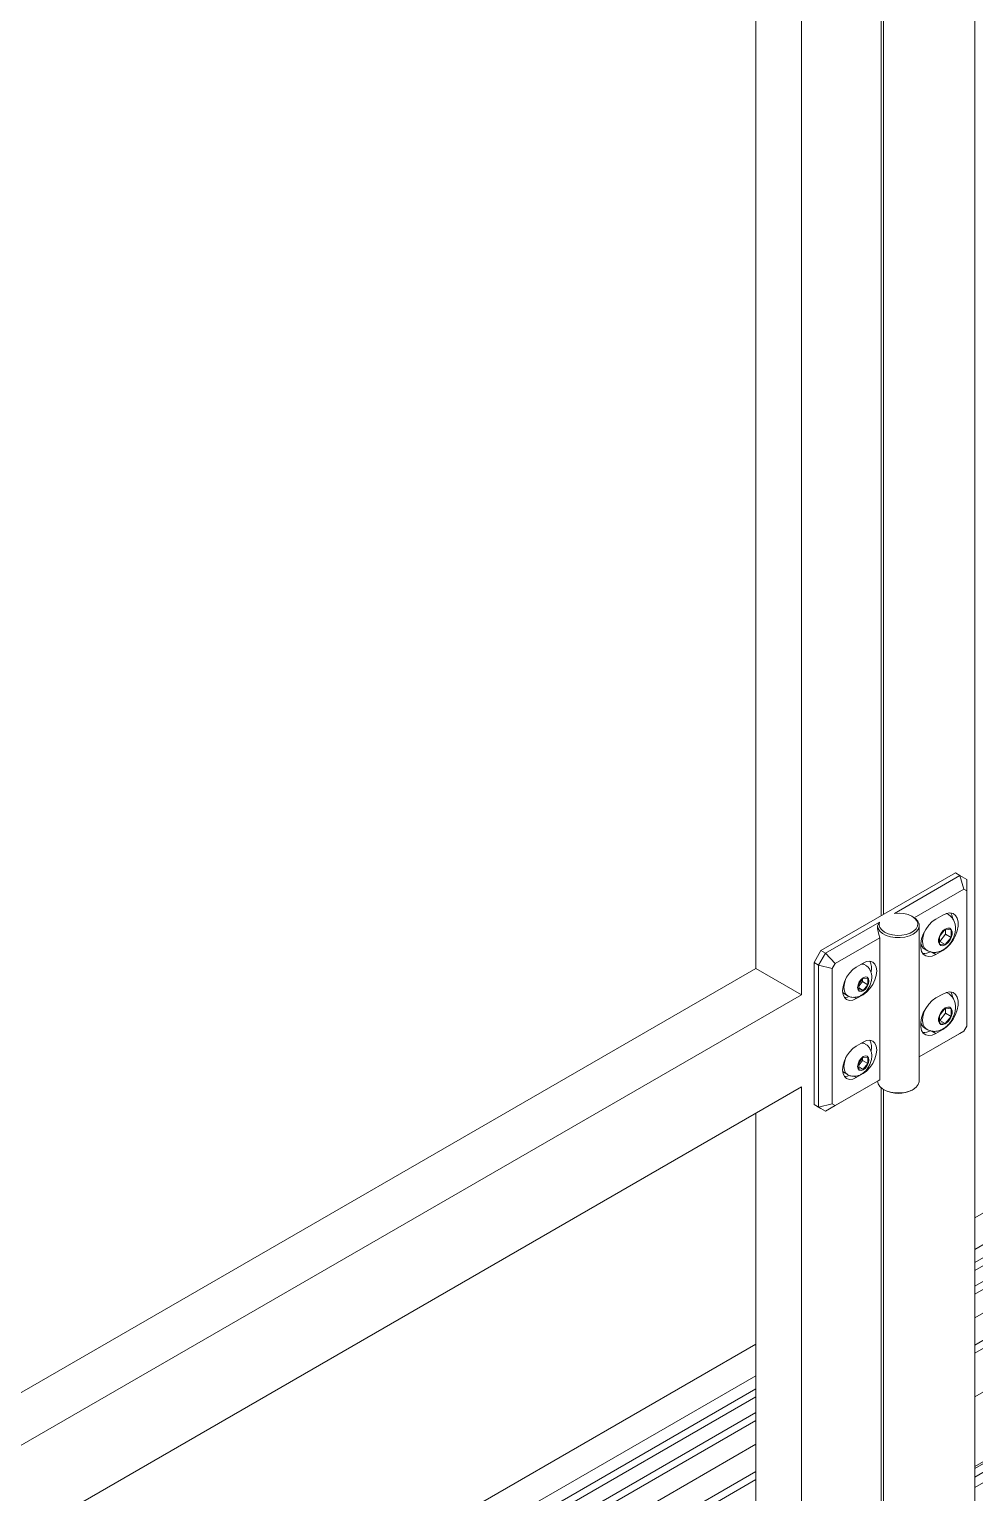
# Model space of a CAD drawing. Header units: millimetres. Extents: x 169 to 14583, y -399 to 10804.
# Drawn here: x 4570.6 to 4863.9, y 8486.7 to 8940.7 of the extents above; entities that cross this region are included whole.
import ezdxf

# ---------------------------------------------------------------- set-up
doc = ezdxf.new("R2010")
doc.units = ezdxf.units.MM
doc.header["$LTSCALE"] = 35

msp = doc.modelspace()

# ---------------------------------------------------------------- linework, layer by layer
at = {"color": 7, "linetype": 'Continuous', "lineweight": 18}
for p, q in [((4863.941, 7431.637), (4863.941, 9228.027)), ((4810.201, 8641.192), (4810.201, 9134.13)), ((4796.058, 8649.356), (4796.058, 9125.966)), ((4834.949, 8665.686), (4834.949, 9058.265)), ((4835.656, 8666.094), (4835.656, 9057.782)), ((4863.941, 8571.971), (5093.043, 8704.229)), ((4863.941, 8562.174), (5101.529, 8699.331)), ((4863.941, 8558.092), (5101.529, 8695.248)), ((4863.941, 8555.642), (5103.296, 8693.819)), ((4863.941, 8550.743), (5103.296, 8688.92)), ((4863.941, 8548.293), (5101.529, 8685.45)), ((4816.211, 8654.869), (4857.93, 8678.953)), ((4839.062, 8666.428), (4859.344, 8678.136)), ((4859.344, 8678.136), (4857.93, 8678.953)), ((4859.344, 8678.136), (4860.587, 8673.955)), ((4859.344, 8678.136), (4861.466, 8676.911)), ((4861.466, 8676.911), (4861.466, 8673.447)), ((4863.941, 8540.904), (5105.312, 8680.245)), ((4860.587, 8673.955), (4845.189, 8665.066)), ((4861.466, 8673.447), (4860.587, 8673.955)), ((4861.466, 8631.384), (4861.466, 8673.447)), ((4863.941, 8532.495), (5112.595, 8676.04)), ((4863.941, 8529.923), (5113.196, 8673.815)), ((4817.625, 8654.052), (4834.372, 8663.72)), ((4833.754, 8662.547), (4834.372, 8663.72)), ((4844.85, 8665.277), (4844.496, 8665.482)), ((4854.041, 8665.889), (4851.92, 8664.665)), ((4855.594, 8666.17), (4855.205, 8666.395)), ((4863.941, 8516.452), (5124.863, 8667.08)), ((4834.465, 8658.875), (4820.625, 8650.885)), ((4834.465, 8614.782), (4834.465, 8658.875)), ((4846.753, 8614.449), (4846.753, 8662.625)), ((4854.819, 8661.469), (4853.051, 8659.27)), ((4853.051, 8659.27), (4853.051, 8656.913)), ((4853.15, 8657.718), (4854.918, 8659.917)), ((4856.587, 8661.311), (4854.819, 8661.469)), ((4854.819, 8656.755), (4856.587, 8658.954)), ((4854.918, 8659.917), (4854.918, 8661.46)), ((4854.918, 8659.917), (4856.587, 8658.954)), ((4856.587, 8658.954), (4856.587, 8661.311)), ((4814.09, 8651.194), (4816.211, 8654.869)), ((4816.211, 8654.869), (4817.625, 8654.052)), ((4848.458, 8655.279), (4849.094, 8654.911)), ((4850.663, 8654.367), (4851.92, 8653.641)), ((4851.92, 8653.641), (4854.041, 8654.866)), ((4853.051, 8657.727), (4853.15, 8657.718)), ((4853.051, 8656.913), (4854.819, 8656.755)), ((4853.15, 8657.718), (4854.819, 8656.755)), ((4853.886, 8654.955), (4854.041, 8654.866)), ((4815.504, 8650.378), (4814.09, 8651.194)), ((4814.09, 8607.101), (4814.09, 8651.194)), ((4815.504, 8650.378), (4817.625, 8654.052)), ((4815.504, 8650.378), (4819.746, 8649.363)), ((4815.504, 8606.285), (4815.504, 8650.378)), ((4817.625, 8654.052), (4820.625, 8650.885)), ((4820.625, 8650.885), (4819.746, 8649.363)), ((4829.292, 8650.99), (4827.171, 8649.765)), ((4829.992, 8650.405), (4829.135, 8650.899)), ((4283.406, 8353.408), (4796.058, 8649.356)), ((4810.201, 8641.192), (4796.058, 8649.356)), ((4819.746, 8649.363), (4819.746, 8607.3)), ((4829.363, 8646.302), (4827.949, 8644.543)), ((4827.949, 8643.811), (4829.109, 8645.254)), ((4829.109, 8645.254), (4829.109, 8645.986)), ((4829.109, 8645.254), (4830.777, 8644.29)), ((4830.777, 8646.176), (4829.363, 8646.302)), ((4830.777, 8644.29), (4830.777, 8646.176)), ((4863.941, 8494.814), (5124.863, 8645.441)), ((4283.406, 8337.08), (4810.201, 8641.192)), ((4822.95, 8641.933), (4823.502, 8641.45)), ((4823.502, 8641.45), (4824.492, 8640.878)), ((4827.171, 8639.966), (4829.292, 8641.191)), ((4827.949, 8644.543), (4827.949, 8642.657)), ((4827.949, 8643.347), (4829.363, 8642.531)), ((4827.949, 8642.657), (4829.363, 8642.531)), ((4829.132, 8641.284), (4829.292, 8641.191)), ((4829.363, 8642.531), (4830.777, 8644.29)), ((4854.041, 8641.393), (4851.92, 8640.168)), ((4855.594, 8641.674), (4855.205, 8641.898)), ((4863.941, 8491.547), (5122.035, 8640.542)), ((4826.441, 8640.388), (4827.171, 8639.966)), ((4854.819, 8636.973), (4853.051, 8634.774)), ((4856.587, 8636.815), (4854.819, 8636.973)), ((4854.918, 8635.421), (4854.918, 8636.964)), ((4856.587, 8634.458), (4856.587, 8636.815)), ((4863.941, 8494.2), (5117.085, 8640.337)), ((4863.941, 8488.282), (5124.863, 8638.909)), ((4853.051, 8634.774), (4853.051, 8632.417)), ((4853.051, 8633.231), (4853.15, 8633.222)), ((4853.051, 8632.417), (4854.819, 8632.259)), ((4853.15, 8633.222), (4854.918, 8635.421)), ((4853.15, 8633.222), (4854.819, 8632.259)), ((4854.819, 8632.259), (4856.587, 8634.458)), ((4854.918, 8635.421), (4856.587, 8634.458)), ((4860.587, 8629.862), (4861.466, 8631.384)), ((4846.753, 8621.875), (4860.587, 8629.862)), ((4859.344, 8629.144), (4846.753, 8621.875)), ((4848.458, 8630.783), (4849.094, 8630.415)), ((4850.663, 8629.871), (4851.92, 8629.145)), ((4851.92, 8629.145), (4854.041, 8630.37)), ((4853.886, 8630.459), (4854.041, 8630.37)), ((4859.344, 8629.144), (4860.587, 8629.862)), ((4829.292, 8626.493), (4827.171, 8625.269)), ((4829.992, 8625.908), (4829.135, 8626.403)), ((4829.363, 8621.806), (4827.949, 8620.047)), ((4827.949, 8619.315), (4829.109, 8620.757)), ((4827.949, 8620.047), (4827.949, 8618.161)), ((4827.949, 8618.851), (4829.363, 8618.035)), ((4827.949, 8618.161), (4829.363, 8618.035)), ((4829.109, 8620.757), (4829.109, 8621.49)), ((4829.109, 8620.757), (4830.777, 8619.794)), ((4830.777, 8621.68), (4829.363, 8621.806)), ((4829.363, 8618.035), (4830.777, 8619.794)), ((4830.777, 8619.794), (4830.777, 8621.68)), ((4833.754, 8614.371), (4817.625, 8605.06)), ((4820.625, 8606.792), (4834.465, 8614.782)), ((4822.95, 8617.437), (4823.502, 8616.953)), ((4823.502, 8616.953), (4824.492, 8616.382)), ((4826.441, 8615.891), (4827.171, 8615.47)), ((4827.171, 8615.47), (4829.292, 8616.695)), ((4829.132, 8616.787), (4829.292, 8616.695)), ((4810.201, 8612.613), (4283.406, 8308.501)), ((4810.201, 8119.676), (4810.201, 8612.613)), ((4834.949, 8219.7), (4834.949, 8612.279)), ((4835.656, 8611.796), (4836.009, 8611.592)), ((4835.656, 8220.108), (4835.656, 8611.795)), ((4844.496, 8611.592), (4844.85, 8611.796)), ((4796.058, 8127.84), (4796.058, 8604.449)), ((4814.09, 8607.101), (4815.504, 8606.285)), ((4816.211, 8605.876), (4814.09, 8607.101)), ((4815.504, 8606.285), (4819.746, 8607.3)), ((4817.625, 8605.06), (4815.504, 8606.285)), ((4817.625, 8605.06), (4816.211, 8605.876)), ((4817.625, 8605.06), (4820.625, 8606.792)), ((4819.746, 8607.3), (4820.625, 8606.792)), ((4296.42, 8244.349), (4796.058, 8532.784)), ((4296.42, 8234.552), (4796.058, 8522.987)), ((4296.42, 8230.469), (4796.058, 8518.904)), ((4296.42, 8228.02), (4796.058, 8516.455)), ((4296.42, 8223.12), (4796.058, 8511.555)), ((4296.42, 8220.67), (4796.058, 8509.105)), ((4296.42, 8213.281), (4796.058, 8501.717)), ((4296.42, 8204.872), (4796.058, 8493.308)), ((4296.42, 8202.3), (4796.058, 8490.736))]:
    msp.add_line(p, q, dxfattribs=at)
at = {"color": 7, "linetype": 'Continuous', "lineweight": 18, "flags": 128}
for points in [[(4844.85, 8665.277), (4845.558, 8664.792), (4846.283, 8664.025), (4846.681, 8663.181), (4846.729, 8662.307), (4846.426, 8661.45), (4845.788, 8660.657), (4844.849, 8659.971), (4843.66, 8659.429), (4842.287, 8659.061), (4840.803, 8658.886), (4839.289, 8658.914), (4837.827, 8659.143), (4836.498, 8659.562), (4835.372, 8660.146), (4834.511, 8660.866), (4833.962, 8661.681), (4833.754, 8662.547), (4833.754, 8662.547)], [(4834.372, 8663.72), (4834.258, 8662.881), (4834.498, 8662.052), (4835.077, 8661.28), (4835.962, 8660.612), (4837.099, 8660.086), (4838.422, 8659.734), (4839.853, 8659.577), (4841.308, 8659.623), (4842.701, 8659.87), (4843.949, 8660.304), (4844.979, 8660.899), (4845.73, 8661.62), (4846.159, 8662.423), (4846.239, 8663.263), (4845.967, 8664.089), (4845.357, 8664.853), (4844.446, 8665.51), (4843.289, 8666.02), (4841.952, 8666.355), (4840.515, 8666.493), (4839.062, 8666.428)], [(4851.92, 8664.665), (4850.778, 8663.845), (4849.702, 8662.753), (4848.755, 8661.451), (4847.992, 8660.016), (4847.457, 8658.531), (4847.182, 8657.082), (4847.182, 8655.753), (4847.457, 8654.622), (4847.992, 8653.754), (4848.755, 8653.2), (4849.702, 8652.992), (4850.778, 8653.142), (4851.92, 8653.641)], [(4854.041, 8654.866), (4855.183, 8655.685), (4856.259, 8656.778), (4857.206, 8658.079), (4857.969, 8659.514), (4858.504, 8660.999), (4858.779, 8662.448), (4858.779, 8663.777), (4858.504, 8664.908), (4857.969, 8665.776), (4857.206, 8666.33), (4856.259, 8666.538), (4855.183, 8666.388), (4854.041, 8665.889)], [(4855.127, 8666.371), (4855.298, 8666.312), (4855.588, 8666.173)], [(4857.142, 8664.803), (4856.878, 8665.847), (4856.503, 8666.521)], [(4849.091, 8654.914), (4849.001, 8654.969), (4848.364, 8655.589), (4847.941, 8656.477), (4847.756, 8657.583), (4847.818, 8658.849), (4848.124, 8660.207), (4848.216, 8660.491)], [(4854.819, 8661.562), (4854.093, 8660.995), (4853.455, 8660.201), (4852.982, 8659.276), (4852.73, 8658.331), (4852.73, 8657.481), (4852.982, 8656.827), (4853.455, 8656.448), (4854.093, 8656.391), (4854.819, 8656.662), (4855.545, 8657.229), (4856.183, 8658.023), (4856.656, 8658.948), (4856.908, 8659.893), (4856.908, 8660.743), (4856.656, 8661.397), (4856.183, 8661.776), (4855.545, 8661.833), (4854.819, 8661.562)], [(4827.171, 8649.765), (4826.073, 8648.964), (4825.05, 8647.884), (4824.171, 8646.598), (4823.497, 8645.194), (4823.073, 8643.768), (4822.928, 8642.416), (4823.073, 8641.232), (4823.497, 8640.295), (4824.171, 8639.67), (4825.05, 8639.398), (4826.073, 8639.5), (4827.171, 8639.966)], [(4828.698, 8650.646), (4829.186, 8650.653), (4829.985, 8650.408)], [(4829.292, 8641.191), (4830.39, 8641.992), (4831.414, 8643.072), (4832.292, 8644.358), (4832.967, 8645.762), (4833.39, 8647.188), (4833.535, 8648.54), (4833.39, 8649.724), (4832.967, 8650.661), (4832.292, 8651.286), (4831.414, 8651.558), (4830.39, 8651.457), (4829.292, 8650.99)], [(4824.485, 8640.882), (4823.874, 8641.451), (4823.485, 8642.31), (4823.353, 8643.396), (4823.485, 8644.635), (4823.874, 8645.942), (4824.098, 8646.47)], [(4829.363, 8646.458), (4828.687, 8645.912), (4828.113, 8645.139), (4827.73, 8644.255), (4827.595, 8643.396), (4827.73, 8642.693), (4828.113, 8642.252), (4828.687, 8642.14), (4829.363, 8642.375), (4830.04, 8642.921), (4830.613, 8643.695), (4830.996, 8644.578), (4831.131, 8645.437), (4830.996, 8646.141), (4830.613, 8646.582), (4830.04, 8646.693), (4829.363, 8646.458)], [(4823.47, 8640.333), (4824.447, 8640.438), (4824.943, 8640.607)], [(4854.041, 8630.37), (4855.183, 8631.189), (4856.259, 8632.281), (4857.206, 8633.583), (4857.969, 8635.018), (4858.504, 8636.503), (4858.779, 8637.952), (4858.779, 8639.281), (4858.504, 8640.412), (4857.969, 8641.28), (4857.206, 8641.834), (4856.259, 8642.042), (4855.183, 8641.892), (4854.041, 8641.393)], [(4855.127, 8641.875), (4855.298, 8641.816), (4855.588, 8641.677)], [(4857.142, 8640.307), (4856.878, 8641.351), (4856.503, 8642.024)], [(4851.92, 8640.168), (4850.778, 8639.349), (4849.702, 8638.256), (4848.755, 8636.955), (4847.992, 8635.52), (4847.457, 8634.035), (4847.182, 8632.586), (4847.182, 8631.257), (4847.457, 8630.126), (4847.992, 8629.258), (4848.755, 8628.704), (4849.702, 8628.496), (4850.778, 8628.646), (4851.92, 8629.145)], [(4849.091, 8630.417), (4849.001, 8630.472), (4848.364, 8631.093), (4847.941, 8631.98), (4847.756, 8633.087), (4847.818, 8634.353), (4848.124, 8635.71), (4848.216, 8635.995)], [(4854.819, 8637.065), (4854.093, 8636.499), (4853.455, 8635.705), (4852.982, 8634.78), (4852.73, 8633.835), (4852.73, 8632.984), (4852.982, 8632.33), (4853.455, 8631.952), (4854.093, 8631.895), (4854.819, 8632.166), (4855.545, 8632.733), (4856.183, 8633.526), (4856.656, 8634.452), (4856.908, 8635.396), (4856.908, 8636.247), (4856.656, 8636.901), (4856.183, 8637.28), (4855.545, 8637.337), (4854.819, 8637.065)], [(4829.292, 8616.695), (4830.39, 8617.496), (4831.414, 8618.576), (4832.292, 8619.862), (4832.967, 8621.266), (4833.39, 8622.692), (4833.535, 8624.043), (4833.39, 8625.228), (4832.967, 8626.165), (4832.292, 8626.79), (4831.414, 8627.062), (4830.39, 8626.96), (4829.292, 8626.493)], [(4827.171, 8625.269), (4826.073, 8624.468), (4825.05, 8623.388), (4824.171, 8622.102), (4823.497, 8620.698), (4823.073, 8619.272), (4822.928, 8617.92), (4823.073, 8616.736), (4823.497, 8615.799), (4824.171, 8615.173), (4825.05, 8614.902), (4826.073, 8615.003), (4827.171, 8615.47)], [(4828.698, 8626.15), (4829.186, 8626.157), (4829.985, 8625.912)], [(4824.485, 8616.386), (4823.874, 8616.955), (4823.485, 8617.814), (4823.353, 8618.9), (4823.485, 8620.139), (4823.874, 8621.446), (4824.095, 8621.967)], [(4829.363, 8621.962), (4828.687, 8621.416), (4828.113, 8620.642), (4827.73, 8619.759), (4827.595, 8618.9), (4827.73, 8618.196), (4828.113, 8617.755), (4828.687, 8617.644), (4829.363, 8617.879), (4830.04, 8618.425), (4830.613, 8619.199), (4830.996, 8620.082), (4831.131, 8620.941), (4830.996, 8621.644), (4830.613, 8622.086), (4830.04, 8622.197), (4829.363, 8621.962)], [(4823.47, 8615.837), (4824.447, 8615.942), (4824.943, 8616.111)], [(4833.754, 8614.371), (4833.962, 8613.505), (4834.511, 8612.69), (4835.372, 8611.971), (4836.498, 8611.386), (4837.827, 8610.967), (4839.289, 8610.738), (4840.803, 8610.71), (4842.287, 8610.885), (4843.66, 8611.253), (4844.849, 8611.795), (4845.788, 8612.481), (4846.426, 8613.274), (4846.729, 8614.131), (4846.753, 8614.449)]]:
    msp.add_lwpolyline(points, dxfattribs=at)
at = {"color": 7, "linetype": 'Continuous', "lineweight": 18}
for centre, radius, start, end in [((4849.966, 8657.624), 2.788, 187.46972, 237.26026), ((4848.151, 8657.82), 3.885, 265.2871, 303.48022), ((4827.419, 8649.38), 4.511, 346.03089, 28.92315), ((4849.966, 8633.127), 2.788, 187.46968, 237.26026), ((4827.419, 8624.884), 4.511, 346.03089, 28.92315), ((4848.151, 8633.324), 3.885, 265.2871, 303.48022), ((4840.253, 8619.679), 9.133, 242.31602, 297.68398)]:
    msp.add_arc(centre, radius, start, end, dxfattribs=at)
for centre, major_axis, ratio, start_param, end_param in [((4840.253, 8658.95), (-4.596, 7.961), 0.5773346, 0.8060735, 1.257989), ((4840.253, 8618.123), (6.5, 3.753), 0.0000704, 2.6689206, 3.120836)]:
    msp.add_ellipse(centre, major_axis=major_axis, ratio=ratio, start_param=start_param, end_param=end_param, dxfattribs=at)
for points, knots in [([(4849.106, 8654.954), (4849.27, 8654.848), (4849.761, 8654.531), (4850.712, 8654.314), (4851.841, 8654.278), (4852.948, 8654.509), (4854.02, 8654.974), (4855.052, 8655.681), (4856.009, 8656.628), (4856.839, 8657.785), (4857.486, 8659.099), (4857.884, 8660.47), (4858.009, 8661.814), (4857.87, 8663.055), (4857.484, 8664.185), (4856.853, 8665.149), (4856.199, 8665.826), (4855.714, 8666.066), (4855.569, 8666.138)], [0, 0, 0, 0, 0.0317556, 0.0950228, 0.155827, 0.2166021, 0.279664, 0.3469328, 0.4186693, 0.4925991, 0.5677534, 0.6453149, 0.7172614, 0.7852683, 0.8495816, 0.911941, 0.9735441, 1, 1, 1, 1]), ([(4824.492, 8640.911), (4824.57, 8640.856), (4824.944, 8640.591), (4825.742, 8640.386), (4826.781, 8640.328), (4827.796, 8640.538), (4828.771, 8640.976), (4829.704, 8641.65), (4830.557, 8642.559), (4831.273, 8643.669), (4831.792, 8644.927), (4832.038, 8646.205), (4831.999, 8647.414), (4831.709, 8648.489), (4831.172, 8649.409), (4830.575, 8650.068), (4830.113, 8650.298), (4829.964, 8650.372)], [0, 0, 0, 0, 0.0185116, 0.0879482, 0.1538572, 0.2192197, 0.287056, 0.3598484, 0.437896, 0.5183544, 0.6008764, 0.687312, 0.7626369, 0.8331337, 0.9010704, 0.9681017, 1, 1, 1, 1]), ([(4849.106, 8630.458), (4849.27, 8630.352), (4849.761, 8630.035), (4850.712, 8629.818), (4851.841, 8629.782), (4852.948, 8630.013), (4854.02, 8630.478), (4855.052, 8631.185), (4856.009, 8632.132), (4856.839, 8633.289), (4857.486, 8634.603), (4857.884, 8635.974), (4858.009, 8637.317), (4857.87, 8638.559), (4857.484, 8639.689), (4856.853, 8640.653), (4856.199, 8641.33), (4855.714, 8641.57), (4855.569, 8641.642)], [0, 0, 0, 0, 0.0317556, 0.0950228, 0.155827, 0.2166021, 0.279664, 0.3469328, 0.4186693, 0.4925991, 0.5677534, 0.6453149, 0.7172614, 0.7852683, 0.8495816, 0.911941, 0.9735441, 1, 1, 1, 1]), ([(4824.492, 8616.415), (4824.57, 8616.359), (4824.944, 8616.095), (4825.742, 8615.89), (4826.781, 8615.832), (4827.796, 8616.042), (4828.771, 8616.479), (4829.704, 8617.154), (4830.557, 8618.063), (4831.273, 8619.173), (4831.792, 8620.431), (4832.038, 8621.709), (4831.999, 8622.918), (4831.709, 8623.993), (4831.172, 8624.913), (4830.575, 8625.572), (4830.113, 8625.802), (4829.964, 8625.876)], [0, 0, 0, 0, 0.0185116, 0.0879482, 0.1538572, 0.2192197, 0.287056, 0.3598484, 0.437896, 0.5183544, 0.6008764, 0.687312, 0.7626369, 0.8331337, 0.9010704, 0.9681017, 1, 1, 1, 1])]:
    msp.add_open_spline(points, degree=3, knots=knots, dxfattribs=at)

doc.saveas('drawing.dxf')
